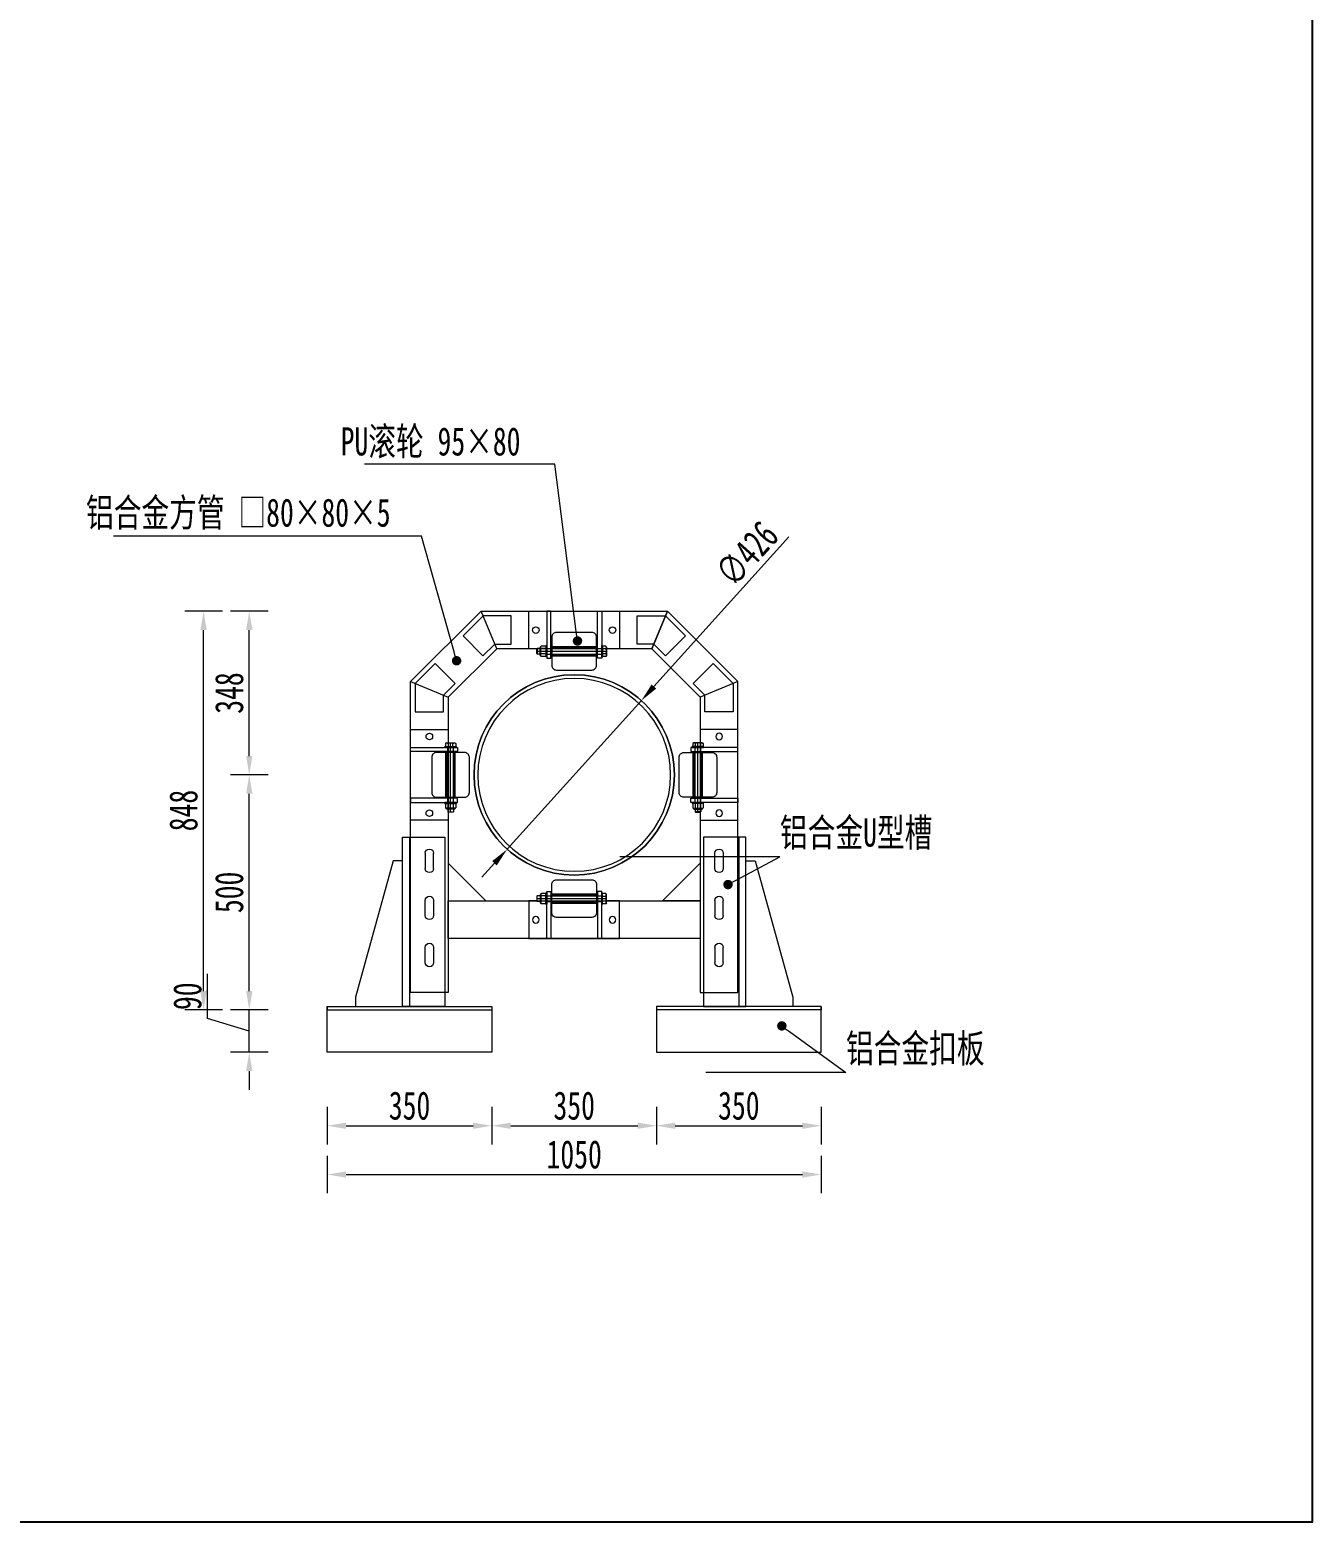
# Model space of a CAD drawing. Extents: x 36536 to 256213, y 18389 to 106449.
# Drawn here: x 250444 to 251807, y 79522 to 81108 of the extents above; entities that cross this region are included whole.
import ezdxf
from ezdxf import colors
from ezdxf.entities.mleader import LeaderData, LeaderLine
from ezdxf.math import Vec2, Vec3

# ---------------------------------------------------------------- set-up
doc = ezdxf.new("R2010")
doc.units = 0
doc.header["$LTSCALE"] = 1000
doc.header["$MEASUREMENT"] = 0
doc.linetypes.add('ACAD_ISO03W100', pattern=[30, 12, -18])
doc.linetypes.add('CENTER', pattern=[2, 1.25, -0.25, 0.25, -0.25])
for name, color, linetype, lineweight in [('01-细实线', 3, 'Continuous', 18), ('02-标注', 3, 'Continuous', 18), ('screw', 33, 'Continuous', 13)]:
    doc.layers.add(name, color=color, linetype=linetype, lineweight=lineweight)
doc.styles.add('3.0号字-阿文', font='', dxfattribs={"width": 0.72})
doc.styles.get('3.0号字-阿文').set_extended_font_data('FangSong_GB2312')
doc.dimstyles.new('1：20阿文', dxfattribs={"dimtxt": 3, "dimasz": 2, "dimexe": 2, "dimexo": 0, "dimtad": 1, "dimdec": 0, "dimlfac": 20, "dimzin": 0, "dimdsep": 46, "dimtxsty": '3.0号字-阿文', "dimcen": 2, "dimclrd": 3, "dimclre": 3, "dimclrt": 3, "dimadec": 0, "dimazin": 0, "dimtfac": 1, "dimtdec": 0, "dimtmove": 1, "dimatfit": 3, "dimfxl": 2, "dimfxlon": 1, "dimtolj": 1, "dimtzin": 0, "dimlwd": 18, "dimlwe": 18, "dimarcsym": 0})

# ---------------------------------------------------------------- blocks, each defined once
blk = doc.blocks.new('A$C7A5A767D')
at = {"layer": 'screw', "color": 8, "linetype": 'Continuous', "lineweight": 15}
for p, q in [((0, 20.9), (1.4, 23)), ((0, 20.9), (0, 3.1)), ((0, 3.1), (1.4, 1)), ((1.4, 23), (8, 23)), ((1.4, 17.2), (8, 17.2)), ((8, 6.8), (1.4, 6.8)), ((1.4, 1), (8, 1)), ((10, 24), (8, 24)), ((8, 24), (8, 0)), ((8, 23), (8, 1)), ((8, 19.6), (8, 3.1)), ((8, 0), (10, 0)), ((10, 0), (10, 24)), ((10, 21.7), (10, 9)), ((127, 18), (10, 18)), ((127, 6), (10, 6)), ((129, 24), (127, 24)), ((127, 0), (129, 0)), ((129.8, 23), (129, 22.2)), ((129, 18.4), (129.8, 17.6)), ((129, 16.8), (129.8, 17.6)), ((129, 7.2), (129.8, 6.4)), ((129, 5.6), (129.8, 6.4)), ((129.8, 1), (129, 1.8)), ((129.8, 23), (138.4, 23)), ((129.8, 17.6), (138.4, 17.6)), ((129.8, 6.4), (138.4, 6.4)), ((129.8, 1), (138.4, 1)), ((139.2, 22.2), (138.4, 23)), ((138.4, 17.6), (139.2, 18.4)), ((138.4, 17.6), (139.2, 16.8)), ((138.4, 6.4), (139.2, 7.2)), ((138.4, 6.4), (139.2, 5.6)), ((139.2, 1.8), (138.4, 1)), ((139.2, 1.8), (139.2, 22.2))]:
    blk.add_line(p, q, dxfattribs=at)
at = {"layer": 'screw', "color": 8, "linetype": 'CENTER', "ltscale": 0.501624}
blk.add_line((148, 12), (0, 12), dxfattribs=at)
at = {"layer": 'screw', "color": 8}
for p, q in [((127, 0), (127, 24)), ((129, 24), (129, 0)), ((141, 3.8), (141, 20.2)), ((141, 18), (147, 18)), ((141, 6), (147, 6)), ((148, 17), (147, 18)), ((147, 18), (147, 6)), ((148, 7), (148, 17))]:
    blk.add_line(p, q, dxfattribs=at)
at = {"layer": 'screw', "color": 8, "lineweight": 15}
blk.add_line((147, 6), (148, 7), dxfattribs=at)
at = {"layer": 'screw', "color": 8, "linetype": 'Continuous', "lineweight": 15}
for centre, radius, start, end in [((10.2, 12), 10.2, 149.7243, 210.2757), ((5.6, 20.1), 5.15, 145.4519, 214.5481), ((5.6, 3.9), 5.15, 145.4519, 214.5481)]:
    blk.add_arc(centre, radius, start, end, dxfattribs=at)
at = {"layer": 'screw', "color": 8}
for centre, start, end in [((138.5, 19.8), 9.8649, 73.0479), ((138.5, 4.2), 286.9518, 350.1348)]:
    blk.add_arc(centre, 2.55, start, end, dxfattribs=at)
blk = doc.blocks.new('001')
at = {"color": 154, "true_color": 0x00579b}
for p, q in [((222524, 51099.7), (222524, 51194.7)), ((222527, 51099.7), (222527, 51194.7)), ((222541, 51099.7), (222541, 51194.7)), ((222544, 51099.7), (222544, 51194.7))]:
    blk.add_line(p, q, dxfattribs=at)
for points in [[(222529, 51067.7), (222529, 51050.7), (222449, 51050.7), (222449, 51243.7), (222529, 51243.7), (222529, 51215.7)], [(222449, 51197.7), (222449, 51205.7), (222548.8, 51205.7), (222548.8, 51196.7), (222449, 51196.7)], [(222449, 51096.7), (222449, 51088.7), (222548.8, 51088.7), (222548.8, 51097.7), (222449, 51097.7)]]:
    blk.add_lwpolyline(points)
blk.add_lwpolyline([(222564, 51194.7), (222504, 51194.7, 0.414214), (222494, 51184.7), (222494, 51109.7, 0.414214), (222504, 51099.7), (222564, 51099.7, 0.414214), (222574, 51109.7), (222574, 51184.7, 0.414214)], format="xyb", close=True, dxfattribs=at)
at = {"color": 1}
for centre in [(222489, 51228.7), (222489, 51065.7)]:
    blk.add_circle(centre, 7, dxfattribs=at)
at = {"color": 0, "xscale": -1.000000000000001, "rotation": 90}
blk.add_blockref('A$C7A5A767D', (222546, 51215.7), dxfattribs=at)
blk = doc.blocks.new('03')
blk.add_line((-137014.2, 102649.5), (-136989.3, 102589.5))
at = {"color": 251, "linetype": 'ACAD_ISO03W100'}
for p, q in [((-137170.3, 102178.8), (-137170.3, 101818.8)), ((-136470.4, 102178.8), (-136470.4, 101818.8))]:
    blk.add_line(p, q, dxfattribs=at)
at = {"color": 4}
for p, q in [((-137345.3, 101818.8), (-137345.3, 101811.8)), ((-136295.4, 101818.8), (-136295.4, 101811.8)), ((-137345.3, 101811.8), (-136995.3, 101811.8)), ((-136295.4, 101811.8), (-136645.4, 101811.8))]:
    blk.add_line(p, q, dxfattribs=at)
at = {"color": 1}
for points in [[(-137168.3, 102509.8), (-137088.3, 102476.7), (-136985.2, 102579.5), (-137018.3, 102659.5)], [(-136622.3, 102659.5), (-137018.3, 102659.5), (-136985.2, 102579.5), (-136655.5, 102579.5)], [(-136472.4, 102509.8), (-136552.4, 102476.7), (-136655.5, 102579.5), (-136622.3, 102659.5)], [(-137168.3, 101848.8), (-137168.3, 102509.8), (-137088.3, 102476.7), (-137088.3, 101848.8)], [(-136472.4, 101848.8), (-136472.4, 102509.8), (-136552.4, 102476.7), (-136552.4, 101848.8)], [(-137185.3, 101818.8), (-137185.3, 102128.8), (-137205.3, 102128.8), (-137285.3, 101838.8), (-137285.3, 101818.8)], [(-137088.3, 102043.8), (-137008.3, 102043.8), (-137008.3, 102043.8), (-137088.3, 102123.8)], [(-136552.4, 102043.5), (-136632.4, 102043.5), (-136632.4, 102043.5), (-136552.4, 102123.5)], [(-136455.4, 101818.8), (-136455.4, 102128.8), (-136435.4, 102128.8), (-136355.4, 101838.8), (-136355.4, 101818.8)], [(-137088.3, 101963.5), (-136552.4, 101963.5), (-136552.4, 102043.5), (-137088.3, 102043.5)]]:
    blk.add_lwpolyline(points, close=True, dxfattribs=at)
for points in [[(-137014.2, 102649.5), (-137056.6, 102607.1), (-137014.3, 102564.6), (-136989.3, 102589.5), (-136954.2, 102589.5), (-136954.2, 102649.5), (-137014.2, 102649.5)], [(-136626.5, 102649.5), (-136584, 102607.1), (-136626.4, 102564.6), (-136651.3, 102589.5), (-136686.5, 102589.5), (-136686.5, 102649.5), (-136626.5, 102649.5)], [(-136626.5, 102649.5), (-136584, 102607.1), (-136626.4, 102564.6), (-136651.3, 102589.5), (-136686.5, 102589.5), (-136686.5, 102649.5), (-136626.5, 102649.5)], [(-137158.3, 102505.7), (-137158.3, 102445.7), (-137098.3, 102445.6), (-137098.3, 102480.8), (-137073.4, 102505.7), (-137115.9, 102548.1), (-137158.3, 102505.7)], [(-136482.4, 102505.7), (-136482.4, 102445.7), (-136542.4, 102445.6), (-136542.4, 102480.8), (-136567.2, 102505.7), (-136524.8, 102548.1), (-136482.4, 102505.7)]]:
    blk.add_lwpolyline(points)
at = {"color": 2}
for points in [[(-137185.3, 102178.8), (-137095.3, 102178.8), (-137095.3, 101818.8), (-137185.3, 101818.8)], [(-136455.4, 102178.8), (-136545.4, 102178.8), (-136545.4, 101818.8), (-136455.4, 101818.8)]]:
    blk.add_lwpolyline(points, close=True, dxfattribs=at)
at = {"color": 1}
for points in [[(-137119.3, 102144.8, 1), (-137137.3, 102144.8), (-137137.3, 102112.8, 1), (-137119.3, 102112.8)], [(-136521.4, 102144.8, -1), (-136503.4, 102144.8), (-136503.4, 102112.8, -1), (-136521.4, 102112.8)], [(-137119.3, 102012.8, -1), (-137137.3, 102012.8), (-137137.3, 102044.8, -1), (-137119.3, 102044.8)], [(-136521.4, 102012.8, 1), (-136503.4, 102012.8), (-136503.4, 102044.8, 1), (-136521.4, 102044.8)], [(-137119.3, 101912.8, -1), (-137137.3, 101912.8), (-137137.3, 101944.8, -1), (-137119.3, 101944.8)], [(-136521.4, 101912.8, 1), (-136503.4, 101912.8), (-136503.4, 101944.8, 1), (-136521.4, 101944.8)]]:
    blk.add_lwpolyline(points, format="xyb", close=True, dxfattribs=at)
at = {"color": 4}
for points in [[(-137345.3, 101818.8), (-136995.3, 101818.8), (-136995.3, 101721.8), (-137345.3, 101721.8)], [(-136295.4, 101818.8), (-136645.4, 101818.8), (-136645.4, 101721.8), (-136295.4, 101721.8)]]:
    blk.add_lwpolyline(points, close=True, dxfattribs=at)
for radius in [213, 205]:
    blk.add_circle((-136820.3, 102311.5), radius)
at = {"color": 6, "xscale": -1, "rotation": 90}
blk.add_blockref('001', (-85673.1, 325108.5), dxfattribs=at)
at = {"color": 6}
blk.add_blockref('001', (-359617.3, 51164.3), dxfattribs=at)
at = {"color": 6, "xscale": -1}
blk.add_blockref('001', (85976.6, 51164.3), dxfattribs=at)
at = {"color": 6, "rotation": 90}
blk.add_blockref('001', (-85673.1, -120485.5), dxfattribs=at)
blk = doc.blocks.new('*D769')
at = {"layer": '02-标注', "color": 3, "linetype": 'Continuous', "lineweight": 18, "transparency": 16777216}
for p, q in [((250611.44, 80633.49), (250607.44, 80633.49)), ((250609.44, 80610.51), (250609.44, 80631.49)), ((250611.44, 80608.51), (250607.44, 80608.51))]:
    blk.add_line(p, q, dxfattribs=at)
at = {"layer": '02-标注', "color": 3, "transparency": 16777216}
for points in [[(250609.11, 80631.49), (250609.78, 80631.49), (250609.44, 80633.49)], [(250609.11, 80610.51), (250609.78, 80610.51), (250609.44, 80608.51)]]:
    blk.add_solid(points, dxfattribs=at)
at = {"layer": 'Defpoints', "color": 0, "transparency": 16777216}
for p in [(250609.44, 80633.49), (250643.98, 80633.49), (250617.73, 80608.51)]:
    blk.add_point(p, dxfattribs=at)
at = {"layer": '02-标注', "color": 3, "transparency": 16777216, "insert": (250607.32, 80621), "char_height": 3, "attachment_point": 5, "rotation": 90, "style": '3.0号字-阿文'}
blk.add_mtext('\\A1;500', dxfattribs=at)
blk = doc.blocks.new('*D770')
at = {"layer": '02-标注', "color": 3, "linetype": 'Continuous', "lineweight": 18, "transparency": 16777216}
for p, q in [((250617.73, 80598.19), (250617.73, 80594.19)), ((250635.23, 80598.19), (250635.23, 80594.19)), ((250619.73, 80596.19), (250633.23, 80596.19))]:
    blk.add_line(p, q, dxfattribs=at)
at = {"layer": '02-标注', "color": 3, "transparency": 16777216}
for points in [[(250619.73, 80596.53), (250619.73, 80595.86), (250617.73, 80596.19)], [(250633.23, 80596.53), (250633.23, 80595.86), (250635.23, 80596.19)]]:
    blk.add_solid(points, dxfattribs=at)
at = {"layer": 'Defpoints', "color": 0, "transparency": 16777216}
for p in [(250617.73, 80604.01), (250635.23, 80604.01), (250635.23, 80596.19)]:
    blk.add_point(p, dxfattribs=at)
at = {"layer": '02-标注', "color": 3, "transparency": 16777216, "insert": (250626.48, 80598.32), "char_height": 3, "attachment_point": 5, "style": '3.0号字-阿文'}
blk.add_mtext('\\A1;350', dxfattribs=at)
blk = doc.blocks.new('*D771')
at = {"layer": '02-标注', "color": 3, "linetype": 'Continuous', "lineweight": 18, "transparency": 16777216}
for p, q in [((250635.23, 80598.19), (250635.23, 80594.19)), ((250652.73, 80598.19), (250652.73, 80594.19)), ((250637.23, 80596.19), (250650.73, 80596.19))]:
    blk.add_line(p, q, dxfattribs=at)
at = {"layer": '02-标注', "color": 3, "transparency": 16777216}
for points in [[(250637.23, 80596.53), (250637.23, 80595.86), (250635.23, 80596.19)], [(250650.73, 80596.53), (250650.73, 80595.86), (250652.73, 80596.19)]]:
    blk.add_solid(points, dxfattribs=at)
at = {"layer": 'Defpoints', "color": 0, "transparency": 16777216}
for p in [(250635.23, 80604.01), (250652.73, 80604.01), (250652.73, 80596.19)]:
    blk.add_point(p, dxfattribs=at)
at = {"layer": '02-标注', "color": 3, "transparency": 16777216, "insert": (250643.98, 80598.32), "char_height": 3, "attachment_point": 5, "style": '3.0号字-阿文'}
blk.add_mtext('\\A1;350', dxfattribs=at)
blk = doc.blocks.new('*D772')
at = {"layer": '02-标注', "color": 3, "linetype": 'Continuous', "lineweight": 18, "transparency": 16777216}
for p, q in [((250652.73, 80598.19), (250652.73, 80594.19)), ((250670.23, 80598.19), (250670.23, 80594.19)), ((250654.73, 80596.19), (250668.23, 80596.19))]:
    blk.add_line(p, q, dxfattribs=at)
at = {"layer": '02-标注', "color": 3, "transparency": 16777216}
for points in [[(250654.73, 80596.53), (250654.73, 80595.86), (250652.73, 80596.19)], [(250668.23, 80596.53), (250668.23, 80595.86), (250670.23, 80596.19)]]:
    blk.add_solid(points, dxfattribs=at)
at = {"layer": 'Defpoints', "color": 0, "transparency": 16777216}
for p in [(250652.73, 80604.01), (250670.23, 80604.01), (250670.23, 80596.19)]:
    blk.add_point(p, dxfattribs=at)
at = {"layer": '02-标注', "color": 3, "transparency": 16777216, "insert": (250661.48, 80598.32), "char_height": 3, "attachment_point": 5, "style": '3.0号字-阿文'}
blk.add_mtext('\\A1;350', dxfattribs=at)
blk = doc.blocks.new('*D773')
at = {"layer": '02-标注', "color": 3, "linetype": 'Continuous', "lineweight": 18, "transparency": 16777216}
for p, q in [((250617.73, 80593.01), (250617.73, 80589.01)), ((250670.23, 80593.01), (250670.23, 80589.01)), ((250619.73, 80591.01), (250668.23, 80591.01))]:
    blk.add_line(p, q, dxfattribs=at)
at = {"layer": '02-标注', "color": 3, "transparency": 16777216}
for points in [[(250619.73, 80591.34), (250619.73, 80590.67), (250617.73, 80591.01)], [(250668.23, 80591.34), (250668.23, 80590.67), (250670.23, 80591.01)]]:
    blk.add_solid(points, dxfattribs=at)
at = {"layer": 'Defpoints', "color": 0, "transparency": 16777216}
for p in [(250617.73, 80604.01), (250670.23, 80604.01), (250670.23, 80591.01)]:
    blk.add_point(p, dxfattribs=at)
at = {"layer": '02-标注', "color": 3, "transparency": 16777216, "insert": (250643.98, 80593.13), "char_height": 3, "attachment_point": 5, "style": '3.0号字-阿文'}
blk.add_mtext('\\A1;1050', dxfattribs=at)
blk = doc.blocks.new('*D774')
at = {"layer": '02-标注', "color": 3, "linetype": 'Continuous', "lineweight": 18, "transparency": 16777216}
for p, q in [((250605.01, 80607.59), (250605.01, 80612.33)), ((250609.44, 80610.51), (250609.44, 80612.51)), ((250609.44, 80606.26), (250605.01, 80607.59)), ((250611.44, 80608.51), (250607.44, 80608.51)), ((250609.44, 80604.01), (250609.44, 80608.51)), ((250609.44, 80604.01), (250609.44, 80608.51)), ((250611.44, 80604.01), (250607.44, 80604.01)), ((250609.44, 80602.01), (250609.44, 80600.01))]:
    blk.add_line(p, q, dxfattribs=at)
at = {"layer": '02-标注', "color": 3, "transparency": 16777216}
for points in [[(250609.11, 80610.51), (250609.78, 80610.51), (250609.44, 80608.51)], [(250609.11, 80602.01), (250609.78, 80602.01), (250609.44, 80604.01)]]:
    blk.add_solid(points, dxfattribs=at)
at = {"layer": 'Defpoints', "color": 0, "transparency": 16777216}
for p in [(250609.44, 80608.51), (250617.73, 80608.51), (250617.73, 80604.01)]:
    blk.add_point(p, dxfattribs=at)
at = {"layer": '02-标注', "color": 3, "transparency": 16777216, "insert": (250602.88, 80609.96), "char_height": 3, "attachment_point": 5, "rotation": 90, "style": '3.0号字-阿文'}
blk.add_mtext('\\A1;90', dxfattribs=at)
blk = doc.blocks.new('*D775')
at = {"layer": '02-标注', "color": 3, "linetype": 'Continuous', "lineweight": 18, "transparency": 16777216}
for p, q in [((250611.44, 80650.89), (250607.44, 80650.89)), ((250609.44, 80635.49), (250609.44, 80648.89)), ((250611.44, 80633.49), (250607.44, 80633.49))]:
    blk.add_line(p, q, dxfattribs=at)
at = {"layer": '02-标注', "color": 3, "transparency": 16777216}
for points in [[(250609.11, 80648.89), (250609.78, 80648.89), (250609.44, 80650.89)], [(250609.11, 80635.49), (250609.78, 80635.49), (250609.44, 80633.49)]]:
    blk.add_solid(points, dxfattribs=at)
at = {"layer": 'Defpoints', "color": 0, "transparency": 16777216}
for p in [(250609.44, 80650.89), (250643.98, 80650.89), (250643.98, 80633.49)]:
    blk.add_point(p, dxfattribs=at)
at = {"layer": '02-标注', "color": 3, "transparency": 16777216, "insert": (250607.32, 80642.19), "char_height": 3, "attachment_point": 5, "rotation": 90, "style": '3.0号字-阿文'}
blk.add_mtext('\\A1;348', dxfattribs=at)
blk = doc.blocks.new('*D776')
at = {"layer": '02-标注', "color": 3, "linetype": 'Continuous', "lineweight": 18, "transparency": 16777216}
for p, q in [((250606.58, 80650.89), (250602.58, 80650.89)), ((250604.58, 80610.51), (250604.58, 80648.89)), ((250606.58, 80608.51), (250602.58, 80608.51))]:
    blk.add_line(p, q, dxfattribs=at)
at = {"layer": '02-标注', "color": 3, "transparency": 16777216}
for points in [[(250604.25, 80648.89), (250604.92, 80648.89), (250604.58, 80650.89)], [(250604.25, 80610.51), (250604.92, 80610.51), (250604.58, 80608.51)]]:
    blk.add_solid(points, dxfattribs=at)
at = {"layer": 'Defpoints', "color": 0, "transparency": 16777216}
for p in [(250604.58, 80650.89), (250643.98, 80650.89), (250617.73, 80608.51)]:
    blk.add_point(p, dxfattribs=at)
at = {"layer": '02-标注', "color": 3, "transparency": 16777216, "insert": (250602.46, 80629.7), "char_height": 3, "attachment_point": 5, "rotation": 90, "style": '3.0号字-阿文'}
blk.add_mtext('\\A1;848', dxfattribs=at)
blk = doc.blocks.new('*D777')
at = {"layer": '02-标注', "color": 3, "linetype": 'Continuous', "lineweight": 18, "transparency": 16777216}
for p, q in [((250666.81, 80658.79), (250652.46, 80642.88)), ((250636.85, 80625.58), (250651.12, 80641.39)), ((250635.51, 80624.1), (250634.17, 80622.61))]:
    blk.add_line(p, q, dxfattribs=at)
at = {"layer": '02-标注', "color": 3, "transparency": 16777216}
for points in [[(250652.21, 80643.1), (250652.7, 80642.66), (250651.12, 80641.39)], [(250635.26, 80624.32), (250635.75, 80623.87), (250636.85, 80625.58)]]:
    blk.add_solid(points, dxfattribs=at)
at = {"layer": 'Defpoints', "color": 0, "transparency": 16777216}
for p in [(250651.12, 80641.39), (250636.85, 80625.58)]:
    blk.add_point(p, dxfattribs=at)
at = {"layer": '02-标注', "color": 3, "transparency": 16777216, "insert": (250662.34, 80657), "char_height": 3, "attachment_point": 5, "rotation": 47.9312, "style": '3.0号字-阿文'}
blk.add_mtext('\\A1;∅426', dxfattribs=at)
blk = doc.blocks.new('_Dot')
at = {"color": 0, "linetype": 'ByBlock', "lineweight": -2}
blk.add_line((-0.5, 0), (-1, 0), dxfattribs=at)
at = {"color": 0, "linetype": 'ByBlock', "const_width": 0.5}
blk.add_lwpolyline([(-0.25, 0, 1), (0.25, 0, 1)], format="xyb", close=True, dxfattribs=at)
blk = doc.blocks.new('asafdfgfgfg')
at = {"layer": '02-标注'}
blk.add_circle((250643.982, 80633.489), 10.65, dxfattribs=at)
at = {"layer": '01-细实线', "color": 1, "xscale": -0.05000000074505806, "yscale": 0.04999999701976776, "zscale": 0.05}
blk.add_blockref('03', (243802.965, 75517.914), dxfattribs=at)
at = {"layer": '02-标注'}
dim = blk.add_diameter_dim_2p(p1=(250636.846, 80625.583), p2=(250651.117, 80641.395), dimstyle='1：20阿文', dxfattribs=at)
dim.commit()
dim.dimension.update_dxf_attribs({"geometry": '*D777', "text_midpoint": (250663.915, 80655.573), "dimtype": 131})
for base, p1, p2, picture, middle in [((250604.583, 80650.889), (250617.734, 80608.505), (250643.982, 80650.889), '*D776', (250602.458, 80629.697)), ((250609.445, 80650.889), (250643.982, 80633.489), (250643.982, 80650.889), '*D775', (250607.32, 80642.189)), ((250609.445, 80633.489), (250617.734, 80608.505), (250643.982, 80633.489), '*D769', (250607.32, 80620.997)), ((250609.445, 80608.505), (250617.734, 80604.005), (250617.734, 80608.505), '*D774', (250602.882, 80608.211))]:
    dim = blk.add_linear_dim(base=base, p1=p1, p2=p2, angle=90, dimstyle='1：20阿文', dxfattribs=at)
    dim.commit()
    dim.dimension.update_dxf_attribs({"geometry": picture, "text_midpoint": middle})
for base, p1, p2, picture, middle in [((250635.234, 80596.195), (250617.734, 80604.005), (250635.234, 80604.005), '*D770', (250626.484, 80598.32)), ((250652.729, 80596.195), (250635.234, 80604.005), (250652.729, 80604.005), '*D771', (250643.982, 80598.32)), ((250670.229, 80596.195), (250652.729, 80604.005), (250670.229, 80604.005), '*D772', (250661.479, 80598.32))]:
    dim = blk.add_linear_dim(base=base, p1=p1, p2=p2, dimstyle='1：20阿文', dxfattribs=at)
    dim.commit()
    dim.dimension.update_dxf_attribs({"geometry": picture, "text_midpoint": middle})
dim = blk.add_linear_dim(base=(250670.229, 80591.006), p1=(250617.734, 80604.005), p2=(250670.229, 80604.005), text='1050', dimstyle='1：20阿文', dxfattribs=at)
dim.commit()
dim.dimension.update_dxf_attribs({"geometry": '*D773', "text_midpoint": (250643.982, 80593.131)})
ml = blk.add_multileader_mtext('Standard', dxfattribs=at)
ml.set_content('PU滚轮 95×80', color=4, style='3.0号字-阿文')
ml.set_leader_properties(color=256, linetype='Continuous', lineweight=18)
ml.set_arrow_properties(name='DOT')
ml.build(insert=Vec2(0, 0))
ml.multileader.update_dxf_attribs({"has_dogleg": 0, "text_left_attachment_type": 5, "text_right_attachment_type": 5, "dogleg_length": 5, "arrow_head_size": 1})
ctx = ml.context
ctx.base_point, ctx.char_height, ctx.arrow_head_size, ctx.landing_gap_size, ctx.plane_origin = Vec3(250619.153, 80666.506), 3, 1, 0, Vec3(250665.005, 80664.063)
ctx.left_attachment, ctx.right_attachment = 5, 5
notes = []
notes.append((ctx, [(1, (1, 1, 0), (250646.939, 80666.506), (-1, 0), 5, [(0, [(250644.331, 80647.728)], 0, [])])]))
ctx.mtext.insert, ctx.mtext.flow_direction = Vec3(250619.153, 80670.446), 5
ml = blk.add_multileader_mtext('Standard', dxfattribs=at)
ml.set_content('铝合金方管 □80×80×5', color=4, style='3.0号字-阿文')
ml.set_leader_properties(color=256, linetype='Continuous', lineweight=18)
ml.set_arrow_properties(name='DOT')
ml.build(insert=Vec2(0, 0))
ml.multileader.update_dxf_attribs({"has_dogleg": 0, "text_left_attachment_type": 5, "text_right_attachment_type": 5, "dogleg_length": 5, "arrow_head_size": 1})
ctx = ml.context
ctx.base_point, ctx.char_height, ctx.arrow_head_size, ctx.landing_gap_size, ctx.plane_origin = Vec3(250592.09, 80658.854), 3, 1, 0, Vec3(250651.241, 80656.411)
ctx.left_attachment, ctx.right_attachment = 5, 5
notes.append((ctx, [(1, (1, 1, 0), (250632.739, 80658.854), (-1, 0), 5, [(0, [(250631.479, 80645.62)], 0, [])])]))
ctx.mtext.insert, ctx.mtext.flow_direction = Vec3(250592.09, 80662.876), 5
ml = blk.add_multileader_mtext('Standard', dxfattribs=at)
ml.set_content('铝合金U型槽', color=4, style='3.0号字-阿文')
ml.set_leader_properties(color=256, linetype='Continuous', lineweight=18)
ml.set_arrow_properties(name='DOT')
ml.build(insert=Vec2(0, 0))
ml.multileader.update_dxf_attribs({"has_dogleg": 0, "text_left_attachment_type": 5, "text_right_attachment_type": 5, "dogleg_length": 5, "arrow_head_size": 1})
ctx = ml.context
ctx.base_point, ctx.char_height, ctx.arrow_head_size, ctx.landing_gap_size, ctx.plane_origin = Vec3(250665.847, 80624.792), 3, 1, 0, Vec3(250724.998, 80622.349)
ctx.left_attachment, ctx.right_attachment = 5, 5
notes.append((ctx, [(0, (1, 1, 0), (250660.847, 80624.792), (1, 0), 5, [(0, [(250660.331, 80621.833)], 0, [])])]))
ctx.mtext.insert, ctx.mtext.flow_direction = Vec3(250665.847, 80628.863), 5
ml = blk.add_multileader_mtext('Standard', dxfattribs=at)
ml.set_content('铝合金扣板', color=4, style='3.0号字-阿文')
ml.set_leader_properties(color=256, linetype='Continuous', lineweight=18)
ml.set_arrow_properties(name='DOT')
ml.build(insert=Vec2(0, 0))
ml.multileader.update_dxf_attribs({"has_dogleg": 0, "text_left_attachment_type": 5, "text_right_attachment_type": 5, "dogleg_length": 5, "arrow_head_size": 1})
ctx = ml.context
ctx.base_point, ctx.char_height, ctx.arrow_head_size, ctx.landing_gap_size, ctx.plane_origin = Vec3(250672.87, 80601.865), 3, 1, 0, Vec3(250732.021, 80599.422)
ctx.left_attachment, ctx.right_attachment = 5, 5
notes.append((ctx, [(0, (1, 1, 0), (250667.87, 80601.865), (1, 0), 5, [(0, [(250666.05, 80606.806)], 0, [])])]))
ctx.mtext.insert, ctx.mtext.flow_direction = Vec3(250672.87, 80605.919), 5
for ctx, leaders in notes:
    for number, flags, end, landing, length, lines in leaders:
        leader = LeaderData()
        leader.index, (leader.has_last_leader_line, leader.has_dogleg_vector, leader.attachment_direction) = number, flags
        leader.last_leader_point, leader.dogleg_vector, leader.dogleg_length = Vec3(end), Vec3(landing), length
        for number, points, colour, breaks in lines:
            line = LeaderLine()
            line.index, line.vertices, line.color, line.breaks = number, Vec3.list(points), colors.encode_raw_color(colour), breaks
            leader.lines.append(line)
        ctx.leaders.append(leader)

msp = doc.modelspace()

# ---------------------------------------------------------------- linework, layer by layer
msp.add_lwpolyline([(244784.33, 84980.348), (251807.189, 84980.348), (251807.189, 79522.108), (244784.33, 79522.108)], close=True)

# ---------------------------------------------------------------- block references
at = {"xscale": 10, "yscale": 10, "zscale": 10}
msp.add_blockref('asafdfgfgfg', (-2255416.995, -726018.423), dxfattribs=at)

doc.saveas('drawing.dxf')
